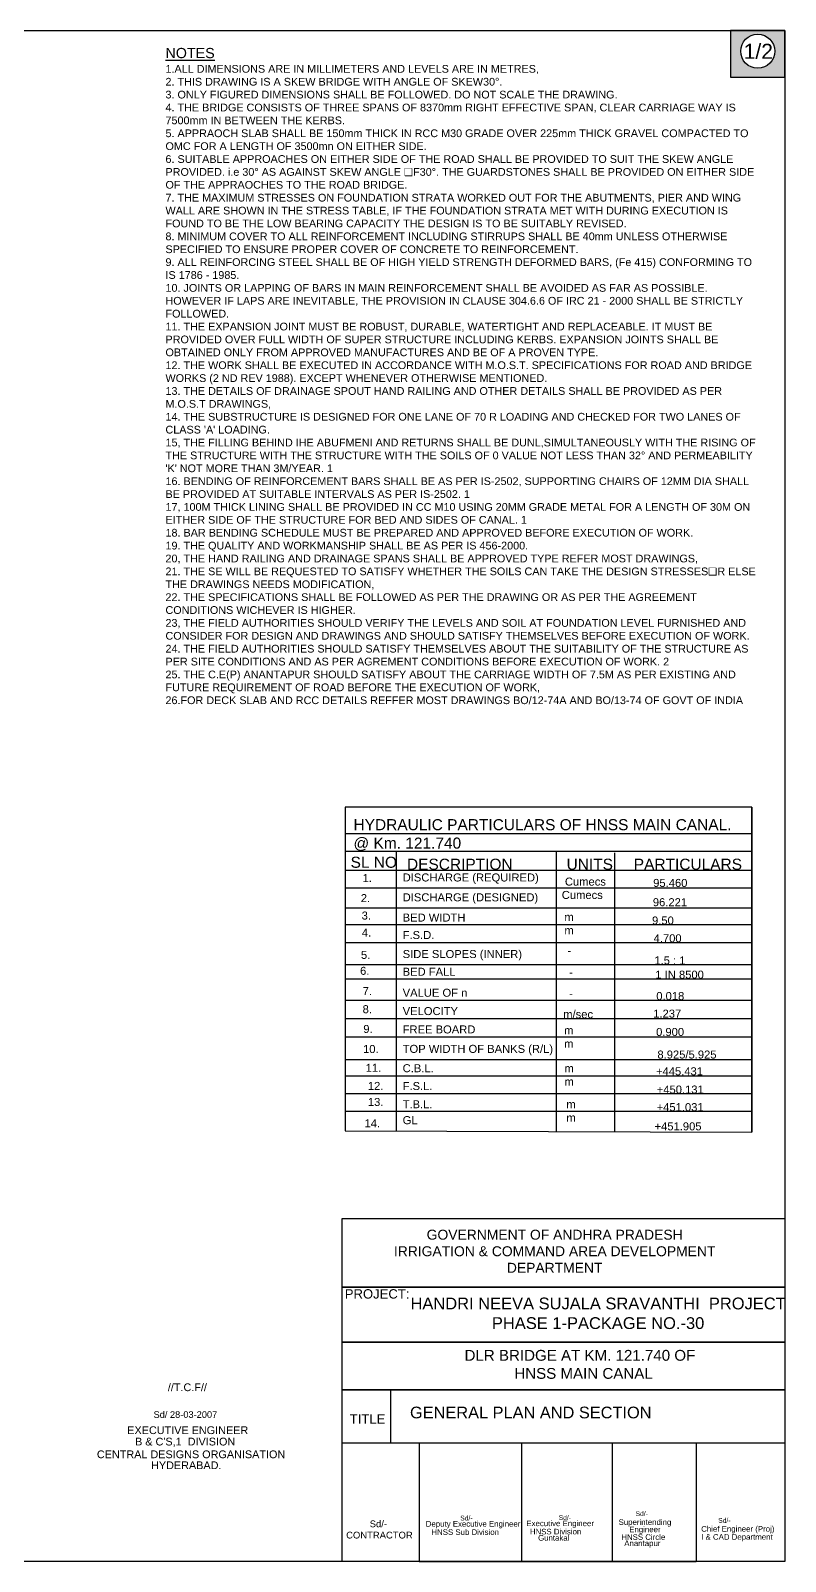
# Model space of a CAD drawing. Header units: inches. Extents: x 0 to 11487, y 0 to 10656.
# Drawn here: x 657.1 to 689.3, y 478.4 to 543.8 of the extents above; entities that cross this region are included whole.
import ezdxf

# ---------------------------------------------------------------- set-up
doc = ezdxf.new("R2010")
doc.units = ezdxf.units.IN
doc.header["$MEASUREMENT"] = 0
doc.layers.add('TEXT', color=255, linetype='Continuous')
doc.styles.get("Standard").update_dxf_attribs({"font": 'arial.ttf'})

msp = doc.modelspace()

# ---------------------------------------------------------------- hatches: boundary and pattern name
at = {"layer": 'TEXT', "ltscale": 0.02}
h = msp.add_hatch(color=256, dxfattribs=at)
h.paths.add_polyline_path([(689.29637, 543.82232), (686.96481, 543.82232), (686.96481, 541.83634), (689.29637, 541.83634)])
h.paths.add_polyline_path([(688.86072, 542.94078, -1), (687.4044, 542.94078, -1)], flags=16)
h.paths.add_polyline_path([(687.36663, 542.43842), (688.95079, 542.43842), (688.95079, 543.43769), (687.36663, 543.43769)], flags=24)

# ---------------------------------------------------------------- linework, layer by layer
at = {"layer": 'TEXT'}
msp.add_lwpolyline([(592.74593, 543.82232), (689.29637, 543.82232), (689.29637, 478.35098), (592.74593, 478.35098)], close=True, dxfattribs=at)
at = {"layer": 'TEXT', "ltscale": 0.02}
for points in [[(689.29637, 543.82232), (686.96481, 543.82232), (686.96481, 541.83634), (689.29637, 541.83634)], [(687.8878, 510.6153), (670.49805, 510.6153), (670.49805, 496.77261), (687.8878, 496.7111)], [(689.29637, 478.35098), (670.37206, 478.35098), (670.37206, 493.01805), (689.29637, 493.01805)], [(670.37206, 493.01805), (689.29637, 493.01805), (689.29637, 490.07982), (670.37206, 490.07982)], [(670.37206, 490.07982), (689.29637, 490.07982), (689.29637, 487.72014), (670.37206, 487.72014)], [(670.37206, 487.72014), (689.29637, 487.72014), (689.29637, 485.68452), (670.37206, 485.68452)], [(670.37206, 485.68452), (689.29637, 485.68452), (689.29637, 483.41345), (670.37206, 483.41345)]]:
    msp.add_lwpolyline(points, close=True, dxfattribs=at)
for points in [[(687.8878, 510.6153), (687.8878, 496.7111)], [(670.49805, 509.47575), (687.8878, 509.47575)], [(670.49805, 508.72139), (687.8878, 508.72139)], [(672.68346, 508.72139), (672.68346, 496.76488)], [(679.51592, 508.72139), (679.51592, 496.74071)], [(682.00944, 508.65988), (682.00944, 496.73189)], [(670.49805, 507.91548), (687.8878, 507.91548)], [(670.49805, 507.15313), (687.8878, 507.15313)], [(670.49805, 506.30367), (687.8878, 506.30367)], [(670.49805, 505.5849), (687.8878, 505.5849)], [(670.49805, 504.82254), (687.8878, 504.82254)], [(670.49805, 503.87795), (687.8878, 503.87795)], [(670.49805, 503.26809), (687.8878, 503.26809)], [(670.49805, 502.35327), (687.8878, 502.35327)], [(670.49805, 501.56914), (687.8878, 501.56914)], [(670.49805, 500.78501), (687.8878, 500.78501)], [(670.49805, 499.82196), (687.8878, 499.82196)], [(670.49805, 499.12496), (687.8878, 499.12496)], [(670.49805, 498.3626), (687.8878, 498.3626)], [(670.49805, 497.60029), (687.8878, 497.60029)], [(672.44491, 485.68452), (672.44491, 483.41345)], [(673.66079, 483.41345), (673.66079, 478.35098)], [(678.03591, 483.41345), (678.03591, 478.35098)], [(681.90565, 483.41345), (681.90565, 478.35098)], [(685.50704, 483.41345), (685.50704, 478.35098)], [(673.66079, 478.35098), (685.50704, 478.35098)]]:
    msp.add_lwpolyline(points, dxfattribs=at)
msp.add_circle((688.13256, 542.94078), 0.72816, dxfattribs=at)

# ---------------------------------------------------------------- texts
at = {"layer": 'TEXT'}
for s, height, p in [('1/2', 0.64421, (687.53318, 542.61595)), ('DLR BRIDGE AT KM. 121.740 OF', 0.462, (675.6024, 486.93313)), ('//T.C.F//', 0.331388, (662.92065, 485.63252)), ('Sd/ 28-03-2007', 0.2825959, (662.31049, 484.48937)), ('EXECUTIVE ENGINEER', 0.3313875, (661.18693, 483.79602)), ("B & C'S,1  DIVISION", 0.3313875, (661.52052, 483.30886)), ('CENTRAL DESIGNS ORGANISATION', 0.3313875, (659.88846, 482.76445)), ('HYDERABAD.', 0.331388, (662.20379, 482.29565)), ('Deputy Executive Engineer', 0.24, (673.94532, 479.83594)), ('Sd/-', 0.204664, (675.42, 480.10151)), (' Executive Engineer', 0.24, (678.1529, 479.85727)), ('Sd/-', 0.204664, (679.62757, 480.12285)), ('Superintending ', 0.24, (682.18712, 479.91054)), ('Sd/-', 0.204664, (682.9148, 480.28993)), ('Sd/-', 0.204664, (686.44498, 479.99968)), ('HNSS Sub Division', 0.24, (674.18692, 479.48312)), ('HNSS Division', 0.24, (678.39449, 479.50445)), ('Guntakal', 0.24, (678.74442, 479.23739)), ('HNSS Circle', 0.24, (682.30238, 479.27246)), ('Chief Engineer (Proj)', 0.24, (685.7173, 479.62029)), ('I & CAD Department', 0.24, (685.71738, 479.27622)), ('Anantapur', 0.24, (682.42953, 479.00539))]:
    msp.add_text(s, height=height, dxfattribs=at).set_placement(p)
for s, insert, char_height, width, attachment_point in [("{\\H1.3233x;\\LNOTES} \\P1.ALL DIMENSIONS ARE IN MILLIMETERS AND LEVELS ARE IN METRES,\\P2. THIS DRAWING IS A SKEW BRIDGE WITH ANGLE OF SKEW30°. \\P3. ONLY FIGURED DIMENSIONS SHALL BE FOLLOWED. DO NOT SCALE THE DRAWING. \\P4. THE BRIDGE CONSISTS OF THREE SPANS OF 8370mm RIGHT EFFECTIVE SPAN, CLEAR CARRIAGE WAY IS 7500mm IN BETWEEN THE KERBS.\\P5. APPRAOCH SLAB SHALL BE 150mm THICK IN RCC M30 GRADE OVER 225mm THICK GRAVEL COMPACTED TO OMC FOR A LENGTH OF 3500mn ON EITHER SIDE.\\P6. SUITABLE APPROACHES ON EITHER SIDE OF THE ROAD SHALL BE PROVIDED TO SUIT THE SKEW ANGLE PROVIDED. i.e 30° AS AGAINST SKEW ANGLE ❑F30°. THE GUARDSTONES SHALL BE PROVIDED ON EITHER SIDE OF THE APPRAOCHES TO THE ROAD BRIDGE. \\P7. THE MAXIMUM STRESSES ON FOUNDATION STRATA WORKED OUT FOR THE ABUTMENTS, PIER AND WING WALL ARE SHOWN IN THE STRESS TABLE, IF THE FOUNDATION STRATA MET WITH DURING EXECUTION IS FOUND TO BE THE LOW BEARING CAPACITY THE DESIGN IS TO BE SUITABLY REVISED. \\P8. MINIMUM COVER TO ALL REINFORCEMENT INCLUDING STIRRUPS SHALL BE 40mm UNLESS OTHERWISE SPECIFIED TO ENSURE PROPER COVER OF CONCRETE TO REINFORCEMENT. \\P9. ALL REINFORCING STEEL SHALL BE OF HIGH YIELD STRENGTH DEFORMED BARS, (Fe 415) CONFORMING TO IS 1786 - 1985. \\P10. JOINTS OR LAPPING OF BARS IN MAIN REINFORCEMENT SHALL BE AVOIDED AS FAR AS POSSIBLE. HOWEVER IF LAPS ARE INEVITABLE, THE PROVISION IN CLAUSE 304.6.6 OF IRC 21 - 2000 SHALL BE STRICTLY FOLLOWED.\\P11. THE EXPANSION JOINT MUST BE ROBUST, DURABLE, WATERTIGHT AND REPLACEABLE. IT MUST BE PROVIDED OVER FULL WIDTH OF SUPER STRUCTURE INCLUDING KERBS. EXPANSION JOINTS SHALL BE OBTAINED ONLY FROM APPROVED MANUFACTURES AND BE OF A PROVEN TYPE. \\P12. THE WORK SHALL BE EXECUTED IN ACCORDANCE WITH M.O.S.T. SPECIFICATIONS FOR ROAD AND BRIDGE WORKS (2 ND REV 1988). EXCEPT WHENEVER OTHERWISE MENTIONED. \\P13. THE DETAILS OF DRAINAGE SPOUT HAND RAILING AND OTHER DETAILS SHALL BE PROVIDED AS PER M.O.S.T DRAWINGS, \\P14. THE SUBSTRUCTURE IS DESIGNED FOR ONE LANE OF 70 R LOADING AND CHECKED FOR TWO LANES OF CLASS 'A' LOADING. \\P15, THE FILLING BEHIND IHE ABUFMENI AND RETURNS SHALL BE DUNL,SIMULTANEOUSLY WITH THE RISING OF THE STRUCTURE WITH THE STRUCTURE WITH THE SOILS OF 0 VALUE NOT LESS THAN 32° AND PERMEABILITY 'K' NOT MORE THAN 3M/YEAR. 1\\P16. BENDING OF REINFORCEMENT BARS SHALL BE AS PER IS-2502, SUPPORTING CHAIRS OF 12MM DIA SHALL BE PROVIDED AT SUITABLE INTERVALS AS PER IS-2502. 1\\P17, 100M THICK LINING SHALL BE PROVIDED IN CC M10 USING 20MM GRADE METAL FOR A LENGTH OF 30M ON EITHER SIDE OF THE STRUCTURE FOR BED AND SIDES OF CANAL. 1\\P18. BAR BENDING SCHEDULE MUST BE PREPARED AND APPROVED BEFORE EXECUTION OF WORK.\\P19. THE QUALITY AND WORKMANSHIP SHALL BE AS PER IS 456-2000. \\P20, THE HAND RAILING AND DRAINAGE SPANS SHALL BE APPROVED TYPE REFER MOST DRAWINGS, \\P21. THE SE WILL BE REQUESTED TO SATISFY WHETHER THE SOILS CAN TAKE THE DESIGN STRESSES❑R ELSE THE DRAWINGS NEEDS MODIFICATION, \\P22. THE SPECIFICATIONS SHALL BE FOLLOWED AS PER THE DRAWING OR AS PER THE AGREEMENT CONDITIONS WICHEVER IS HIGHER. \\P23, THE FIELD AUTHORITIES SHOULD VERIFY THE LEVELS AND SOIL AT FOUNDATION LEVEL FURNISHED AND CONSIDER FOR DESIGN AND DRAWINGS AND SHOULD SATISFY THEMSELVES BEFORE EXECUTION OF WORK.\\P24. THE FIELD AUTHORITIES SHOULD SATISFY THEMSELVES ABOUT THE SUITABILITY OF THE STRUCTURE AS PER SITE CONDITIONS AND AS PER AGREMENT CONDITIONS BEFORE EXECUTION OF WORK. 2\\P25. THE C.E(P) ANANTAPUR SHOULD SATISFY ABOUT THE CARRIAGE WIDTH OF 7.5M AS PER EXISTING AND FUTURE REQUIREMENT OF ROAD BEFORE THE EXECUTION OF WORK, \\P26.FOR DECK SLAB AND RCC DETAILS REFFER MOST DRAWINGS BO/12-74A AND BO/13-74 OF GOVT OF INDIA", (662.82004, 543.08209), 0.33060598, 25.3093655, 1), ('\\PHYDRAULIC PARTICULARS OF HNSS MAIN CANAL.  @ Km. 121.740', (670.85692, 510.88512), 0.4730913, 17.011635, 1), (' SL NO', (670.54867, 508.4898), 0.473091, 2.2120205, 1), (' DESCRIPTION ', (672.95811, 508.40503), 0.4730913, 5.1128231, 1), ('UNITS', (679.96413, 508.40503), 0.473091, 1.9910497, 1), ('PARTICULARS', (682.8363, 508.40503), 0.4730913, 4.7688961, 1), ('1.', (671.24375, 507.74888), 0.342289, 0.4428696, 1), ('DISCHARGE (REQUIRED)', (672.95811, 507.77369), 0.3422887, 8.3650517, 1), (' Cumecs \\PCumecs \\P ', (679.75826, 507.59648), 0.342289, 1.8715346, 1), (' 95.460 ', (683.53264, 507.53993), 0.342289, 1.651146, 1), ('2.', (671.1669, 506.88993), 0.342289, 0.4428696, 1), ('DISCHARGE (DESIGNED)', (672.95811, 506.92424), 0.3422887, 8.3267622, 1), ('3.', (671.20435, 506.14433), 0.342289, 0.4428696, 1), ('\\P 96.221 ', (683.51824, 507.28589), 0.342289, 1.5829918, 1), ('BED WIDTH', (672.95811, 506.05832), 0.342289, 3.786925, 1), ('m \\Pm ', (679.87021, 506.08334), 0.342289, 0.3527838, 1), (' 9.50 \\P', (683.48292, 505.93443), 0.342289, 1.0926738, 1), ('4.', (671.21525, 505.41896), 0.342289, 0.4428696, 1), ('F.S.D.', (672.95811, 505.31209), 0.342289, 1.8490739, 1), (' 4.700 \\P', (683.55018, 505.17207), 0.342289, 1.3719099, 1), ('5.', (671.1751, 504.46139), 0.342289, 0.4428696, 1), ('SIDE SLOPES (INNER)', (672.95811, 504.49852), 0.3422887, 30.4891834, 1), ('-', (680.006, 504.64359), 0.34229, 0.3527838, 1), (' 1.5 : 1 ', (683.58335, 504.22748), 0.342289, 1.443006, 1), ('6.', (671.13851, 503.78057), 0.342289, 0.4428696, 1), ('BED FALL', (672.95811, 503.7415), 0.342289, 3.2027573, 1), ('-', (680.07041, 503.71449), 0.34229, 0.3527838, 1), ('1 IN 8500 \\P', (683.75791, 503.61761), 0.342289, 2.0985612, 1), ('7.', (671.2458, 502.91071), 0.342289, 0.4428696, 1), ('VALUE OF n', (672.95811, 502.84282), 0.342289, 3.9600745, 1), ('-', (680.07041, 502.79967), 0.34229, 0.3527838, 1), (' 0.018 \\P', (683.66568, 502.7028), 0.342289, 1.3738712, 1), ('8.', (671.2458, 502.13893), 0.342289, 0.4428696, 1), ('VELOCITY', (672.95811, 502.05869), 0.342289, 3.4236838, 1), ('m/sec', (679.82035, 501.9231), 0.342289, 1.3013041, 1), (' 1.237', (683.53444, 501.94992), 0.342289, 1.3731357, 1), ('9.', (671.27451, 501.29392), 0.342289, 0.4428696, 1), ('FREE BOARD', (672.95811, 501.27456), 0.342289, 4.4175144, 1), ('m \\Pm ', (679.85888, 501.23453), 0.342289, 0.3527838, 1), (' 0.900 \\P', (683.65705, 501.16556), 0.342289, 1.3719099, 1), ('10.', (671.26523, 500.43613), 0.342289, 0.4428696, 1), ('TOP WIDTH OF BANKS (R/L)', (672.95811, 500.44253), 0.3422887, 9.2887415, 1), (' 8.925/5.925', (683.71331, 500.20014), 0.3422887, 3.6969102, 1), ('11.', (671.3765, 499.6328), 0.342289, 0.4428696, 1), ('C.B.L.', (672.95811, 499.61451), 0.342289, 1.833487, 1), ('m \\Pm ', (679.87452, 499.60984), 0.342289, 0.3527838, 1), (' +445.431', (683.65241, 499.48443), 0.342289, 2.2248181, 1), ('12.', (671.46932, 498.85704), 0.342289, 0.4428696, 1), ('F.S.L.', (672.95811, 498.85215), 0.342289, 1.7338668, 1), ('\\P +450.131', (683.68516, 499.27314), 0.342289, 2.2248181, 1), ('13.', (671.47073, 498.17182), 0.342289, 0.4428696, 1), ('T.B.L.', (672.95811, 498.07338), 0.342289, 1.7745281, 1), ('m \\Pm ', (679.95557, 498.07141), 0.342289, 0.3527838, 1), (' +451.031', (683.68056, 497.95005), 0.342289, 2.2248181, 1), ('14.', (671.32674, 497.25794), 0.342289, 0.4428696, 1), ('GL', (672.95811, 497.39318), 0.342289, 8.3653905, 1), (' \\P +451.905', (683.59098, 497.70029), 0.342289, 2.2235923, 1), ('HANDRI NEEVA SUJALA SRAVANTHI  PROJECT\\PPHASE 1-PACKAGE NO.-30', (681.31157, 489.63411), 0.504, 21.6, 2), (' HNSS MAIN CANAL', (677.55045, 486.62172), 0.462, 6.3774436, 1), ('Engineer', (682.64066, 479.83842), 0.24, 1.3861719, 1)]:
    msp.add_mtext(s, dxfattribs=dict(at, insert=insert, char_height=char_height, width=width, attachment_point=attachment_point))
at = {"layer": 'TEXT', "color": 7}
for s, insert, char_height, width, attachment_point in [('GOVERNMENT OF ANDHRA PRADESH\\PIRRIGATION & COMMAND AREA DEVELOPMENT DEPARTMENT', (679.45433, 491.61579), 0.4246452, 16.3215524, 5), ('PROJECT:', (670.48472, 489.99211), 0.4, 3.2509072, 1), ('TITLE', (670.69636, 484.64658), 0.4, 3.2509072, 1), ('GENERAL PLAN AND SECTION', (673.27056, 484.96888), 0.5, 15.2413574, 1), ('         Sd/-\\PCONTRACTOR', (670.54173, 479.71329), 0.2887587, 4.2990256, 4)]:
    msp.add_mtext(s, dxfattribs=dict(at, insert=insert, char_height=char_height, width=width, attachment_point=attachment_point))

doc.saveas('drawing.dxf')
